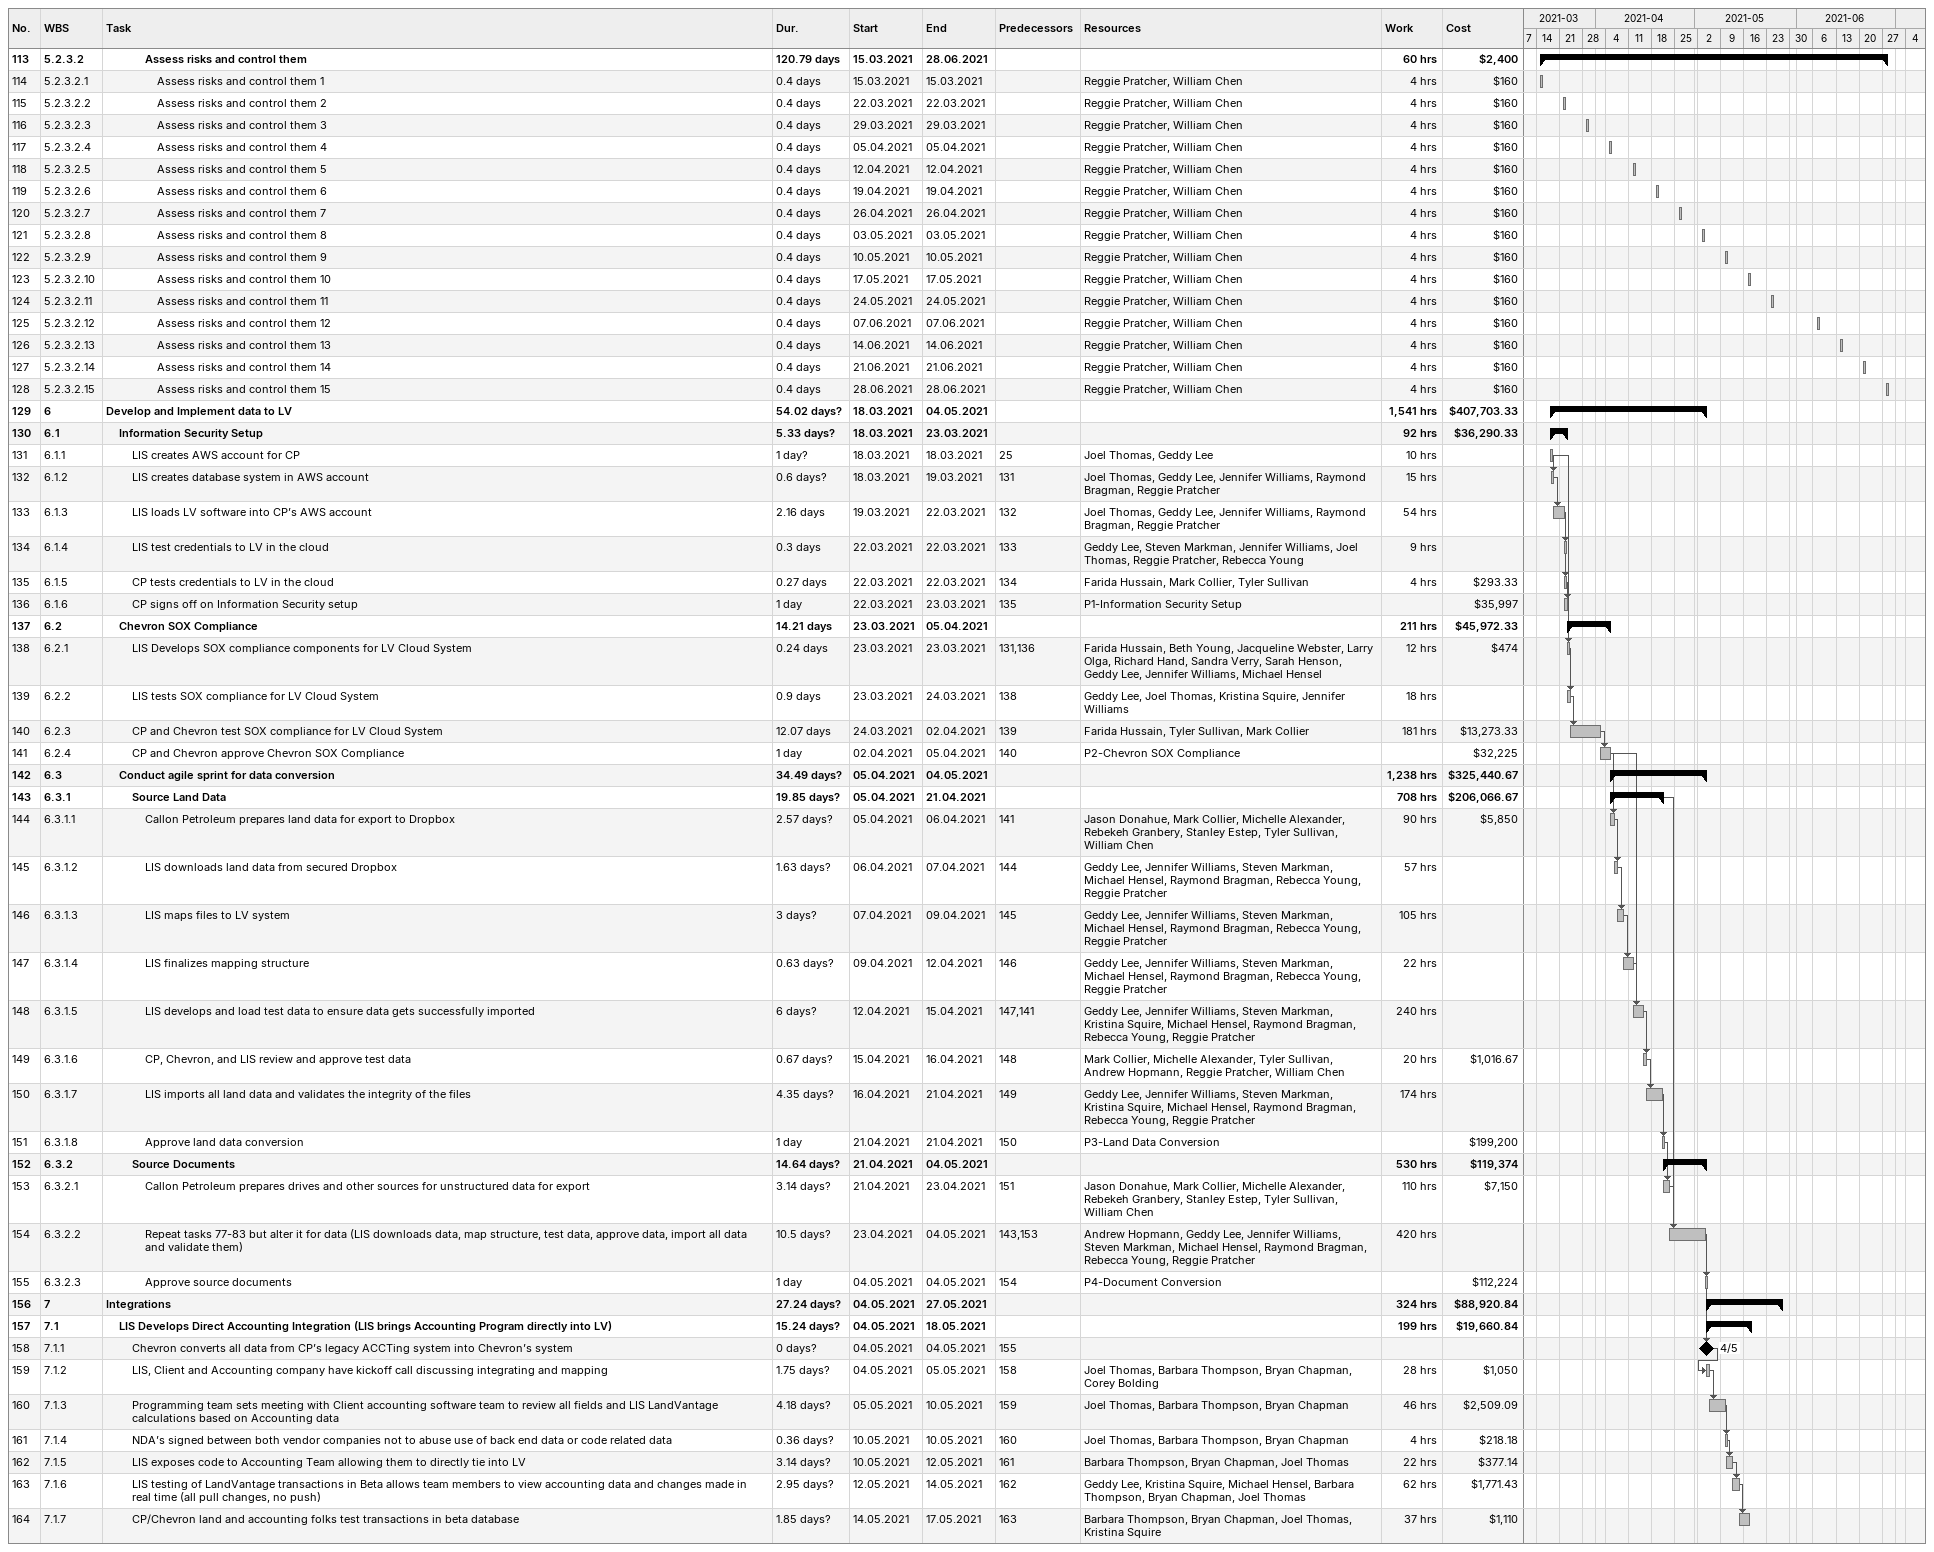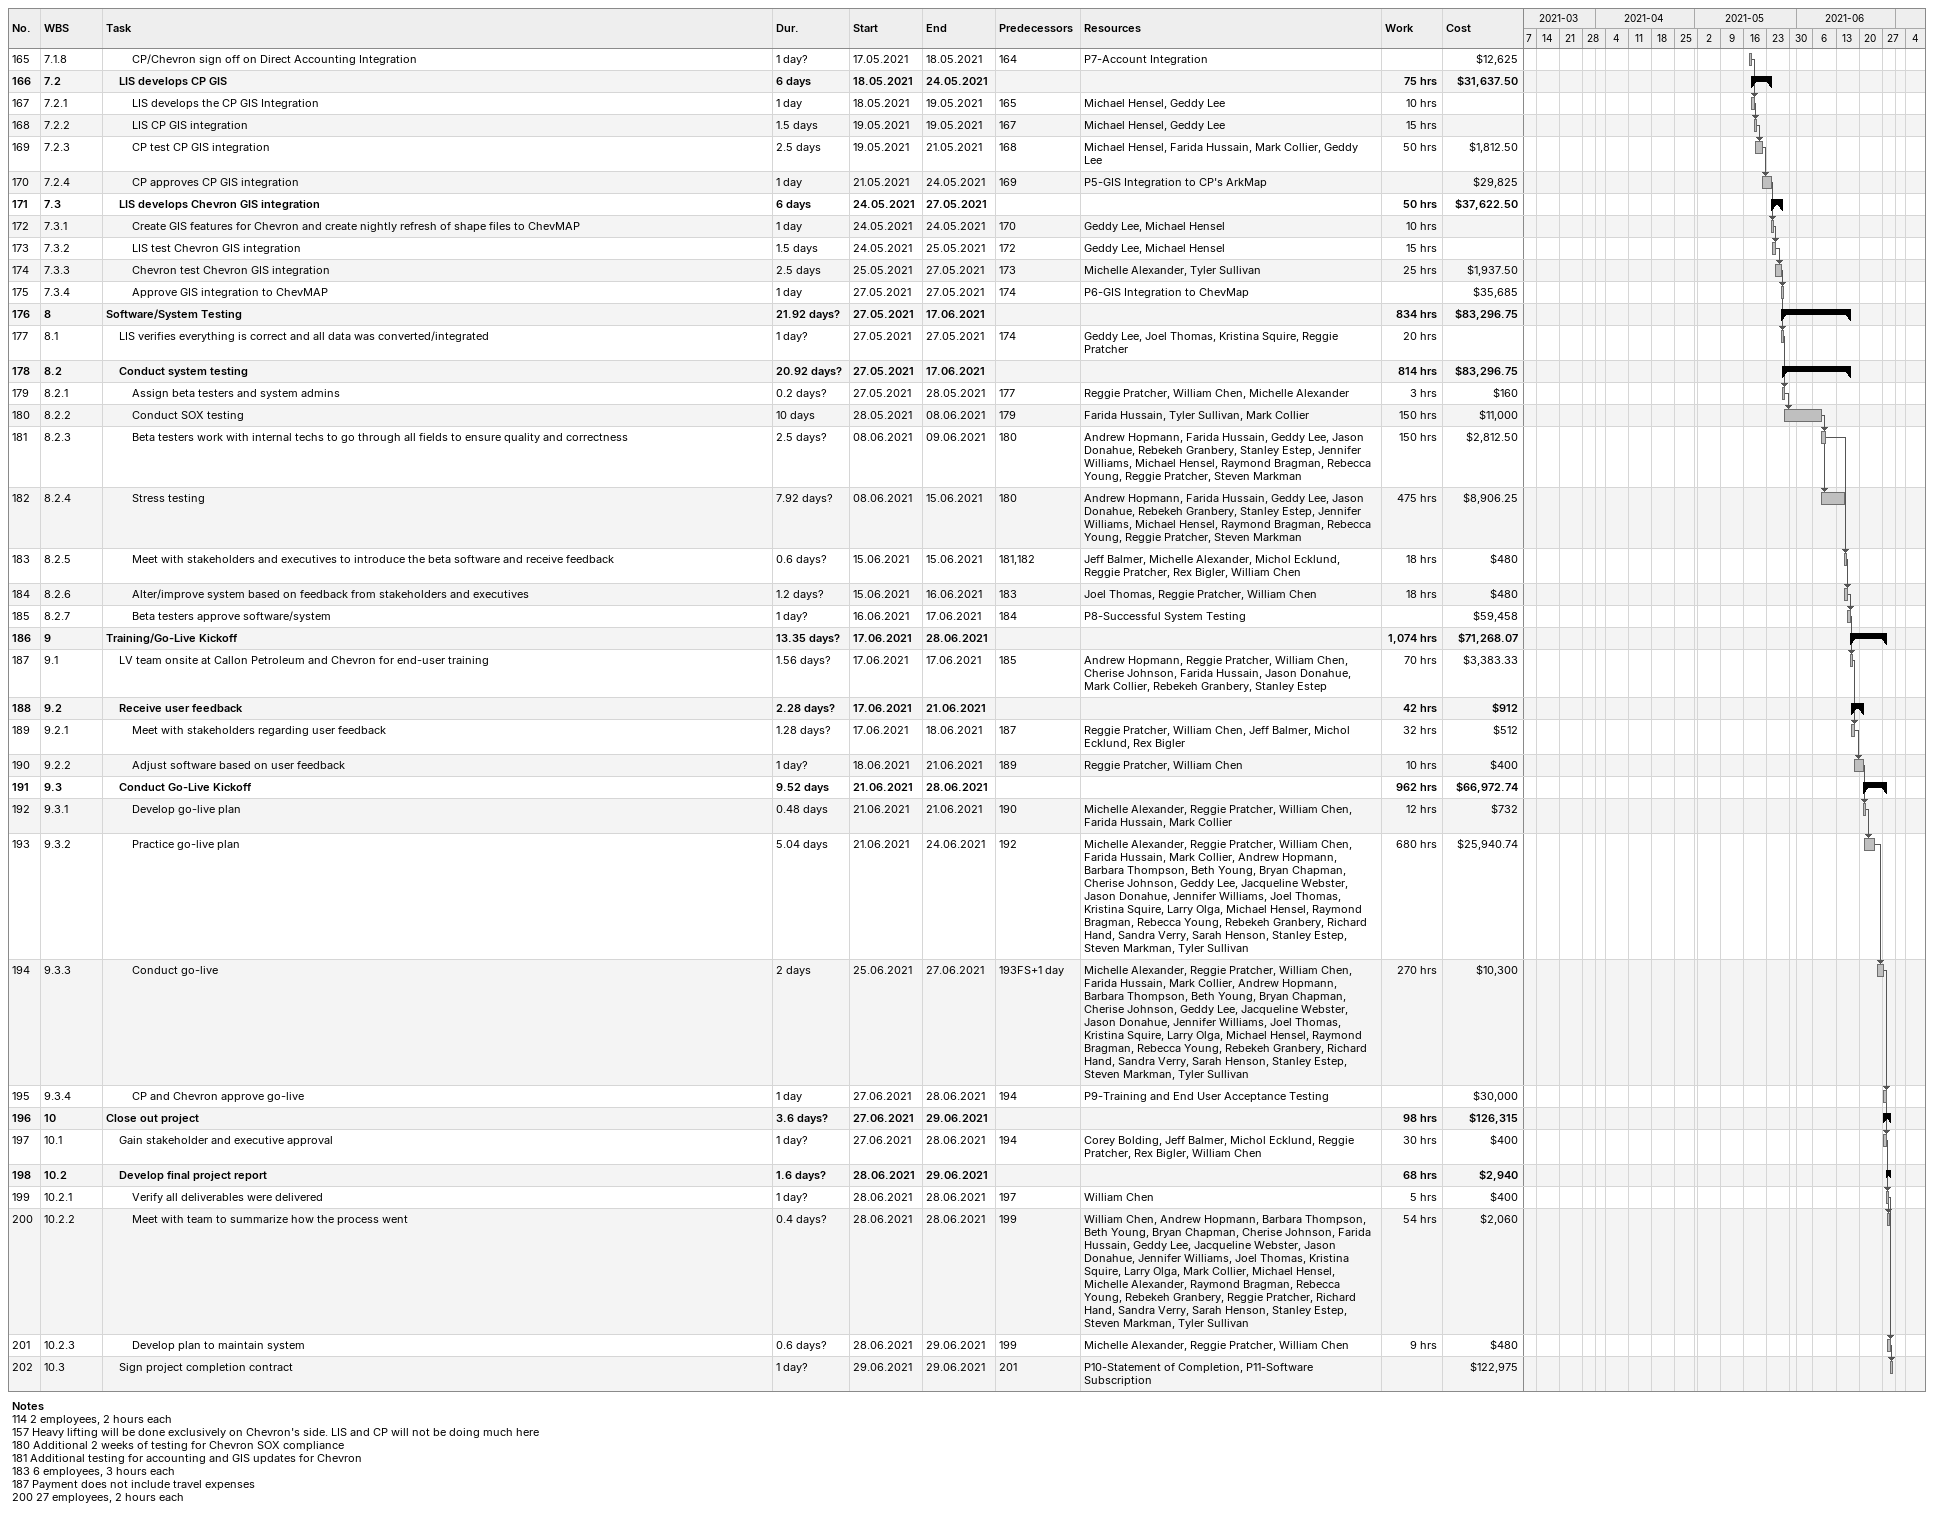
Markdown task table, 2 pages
| ID | WBS | Task | Duration | Start | Finish | Predecessors | Resources | Work (h) | Cost ($) |
|---|---|---|---|---|---|---|---|---|---|
| 113 | 5.2.3.2 | **Assess risks and control them** | 120.79d | 2021-03-15 | 2021-06-28 |  |  | 60 | 2400 |
| 114 | 5.2.3.2.1 | Assess risks and control them 1 | 0.4d | 2021-03-15 | 2021-03-15 |  | Reggie Pratcher, William Chen | 4 | 160 |
| 115 | 5.2.3.2.2 | Assess risks and control them 2 | 0.4d | 2021-03-22 | 2021-03-22 |  | Reggie Pratcher, William Chen | 4 | 160 |
| 116 | 5.2.3.2.3 | Assess risks and control them 3 | 0.4d | 2021-03-29 | 2021-03-29 |  | Reggie Pratcher, William Chen | 4 | 160 |
| 117 | 5.2.3.2.4 | Assess risks and control them 4 | 0.4d | 2021-04-05 | 2021-04-05 |  | Reggie Pratcher, William Chen | 4 | 160 |
| 118 | 5.2.3.2.5 | Assess risks and control them 5 | 0.4d | 2021-04-12 | 2021-04-12 |  | Reggie Pratcher, William Chen | 4 | 160 |
| 119 | 5.2.3.2.6 | Assess risks and control them 6 | 0.4d | 2021-04-19 | 2021-04-19 |  | Reggie Pratcher, William Chen | 4 | 160 |
| 120 | 5.2.3.2.7 | Assess risks and control them 7 | 0.4d | 2021-04-26 | 2021-04-26 |  | Reggie Pratcher, William Chen | 4 | 160 |
| 121 | 5.2.3.2.8 | Assess risks and control them 8 | 0.4d | 2021-05-03 | 2021-05-03 |  | Reggie Pratcher, William Chen | 4 | 160 |
| 122 | 5.2.3.2.9 | Assess risks and control them 9 | 0.4d | 2021-05-10 | 2021-05-10 |  | Reggie Pratcher, William Chen | 4 | 160 |
| 123 | 5.2.3.2.10 | Assess risks and control them 10 | 0.4d | 2021-05-17 | 2021-05-17 |  | Reggie Pratcher, William Chen | 4 | 160 |
| 124 | 5.2.3.2.11 | Assess risks and control them 11 | 0.4d | 2021-05-24 | 2021-05-24 |  | Reggie Pratcher, William Chen | 4 | 160 |
| 125 | 5.2.3.2.12 | Assess risks and control them 12 | 0.4d | 2021-06-07 | 2021-06-07 |  | Reggie Pratcher, William Chen | 4 | 160 |
| 126 | 5.2.3.2.13 | Assess risks and control them 13 | 0.4d | 2021-06-14 | 2021-06-14 |  | Reggie Pratcher, William Chen | 4 | 160 |
| 127 | 5.2.3.2.14 | Assess risks and control them 14 | 0.4d | 2021-06-21 | 2021-06-21 |  | Reggie Pratcher, William Chen | 4 | 160 |
| 128 | 5.2.3.2.15 | Assess risks and control them 15 | 0.4d | 2021-06-28 | 2021-06-28 |  | Reggie Pratcher, William Chen | 4 | 160 |
| 129 | 6 | **Develop and Implement data to LV** | 54.02d? | 2021-03-18 | 2021-05-04 |  |  | 1541 | 407703.33 |
| 130 | 6.1 | **Information Security Setup** | 5.33d? | 2021-03-18 | 2021-03-23 |  |  | 92 | 36290.33 |
| 131 | 6.1.1 | LIS creates AWS account for CP | 1d? | 2021-03-18 | 2021-03-18 | 25 | Joel Thomas, Geddy Lee | 10 |  |
| 132 | 6.1.2 | LIS creates database system in AWS account | 0.6d? | 2021-03-18 | 2021-03-19 | 131 | Joel Thomas, Geddy Lee, Jennifer Williams, Raymond Bragman, Reggie Pratcher | 15 |  |
| 133 | 6.1.3 | LIS loads LV software into CP’s AWS account | 2.16d | 2021-03-19 | 2021-03-22 | 132 | Joel Thomas, Geddy Lee, Jennifer Williams, Raymond Bragman, Reggie Pratcher | 54 |  |
| 134 | 6.1.4 | LIS test credentials to LV in the cloud | 0.3d | 2021-03-22 | 2021-03-22 | 133 | Geddy Lee, Steven Markman, Jennifer Williams, Joel Thomas, Reggie Pratcher, Rebecca Young | 9 |  |
| 135 | 6.1.5 | CP tests credentials to LV in the cloud | 0.27d | 2021-03-22 | 2021-03-22 | 134 | Farida Hussain, Mark Collier, Tyler Sullivan | 4 | 293.33 |
| 136 | 6.1.6 | CP signs off on Information Security setup | 1d | 2021-03-22 | 2021-03-23 | 135 | P1-Information Security Setup |  | 35997 |
| 137 | 6.2 | **Chevron SOX Compliance** | 14.21d | 2021-03-23 | 2021-04-05 |  |  | 211 | 45972.33 |
| 138 | 6.2.1 | LIS Develops SOX compliance components for LV Cloud System | 0.24d | 2021-03-23 | 2021-03-23 | 131, 136 | Farida Hussain, Beth Young, Jacqueline Webster, Larry Olga, Richard Hand, Sandra Verry, Sarah Henson, Geddy Lee, Jennifer Williams, Michael Hensel | 12 | 474 |
| 139 | 6.2.2 | LIS tests SOX compliance for LV Cloud System | 0.9d | 2021-03-23 | 2021-03-24 | 138 | Geddy Lee, Joel Thomas, Kristina Squire, Jennifer Williams | 18 |  |
| 140 | 6.2.3 | CP and Chevron test SOX compliance for LV Cloud System | 12.07d | 2021-03-24 | 2021-04-02 | 139 | Farida Hussain, Tyler Sullivan, Mark Collier | 181 | 13273.33 |
| 141 | 6.2.4 | CP and Chevron approve Chevron SOX Compliance | 1d | 2021-04-02 | 2021-04-05 | 140 | P2-Chevron SOX Compliance |  | 32225 |
| 142 | 6.3 | **Conduct agile sprint for data conversion** | 34.49d? | 2021-04-05 | 2021-05-04 |  |  | 1238 | 325440.67 |
| 143 | 6.3.1 | **Source Land Data** | 19.85d? | 2021-04-05 | 2021-04-21 |  |  | 708 | 206066.67 |
| 144 | 6.3.1.1 | Callon Petroleum prepares land data for export to Dropbox | 2.57d? | 2021-04-05 | 2021-04-06 | 141 | Jason Donahue, Mark Collier, Michelle Alexander, Rebekeh Granbery, Stanley Estep, Tyler Sullivan, William Chen | 90 | 5850 |
| 145 | 6.3.1.2 | LIS downloads land data from secured Dropbox | 1.63d? | 2021-04-06 | 2021-04-07 | 144 | Geddy Lee, Jennifer Williams, Steven Markman, Michael Hensel, Raymond Bragman, Rebecca Young, Reggie Pratcher | 57 |  |
| 146 | 6.3.1.3 | LIS maps files to LV system | 3d? | 2021-04-07 | 2021-04-09 | 145 | Geddy Lee, Jennifer Williams, Steven Markman, Michael Hensel, Raymond Bragman, Rebecca Young, Reggie Pratcher | 105 |  |
| 147 | 6.3.1.4 | LIS finalizes mapping structure | 0.63d? | 2021-04-09 | 2021-04-12 | 146 | Geddy Lee, Jennifer Williams, Steven Markman, Michael Hensel, Raymond Bragman, Rebecca Young, Reggie Pratcher | 22 |  |
| 148 | 6.3.1.5 | LIS develops and load test data to ensure data gets successfully imported | 6d? | 2021-04-12 | 2021-04-15 | 147, 141 | Geddy Lee, Jennifer Williams, Steven Markman, Kristina Squire, Michael Hensel, Raymond Bragman, Rebecca Young, Reggie Pratcher | 240 |  |
| 149 | 6.3.1.6 | CP, Chevron, and LIS review and approve test data | 0.67d? | 2021-04-15 | 2021-04-16 | 148 | Mark Collier, Michelle Alexander, Tyler Sullivan, Andrew Hopmann, Reggie Pratcher, William Chen | 20 | 1016.67 |
| 150 | 6.3.1.7 | LIS imports all land data and validates the integrity of the files | 4.35d? | 2021-04-16 | 2021-04-21 | 149 | Geddy Lee, Jennifer Williams, Steven Markman, Kristina Squire, Michael Hensel, Raymond Bragman, Rebecca Young, Reggie Pratcher | 174 |  |
| 151 | 6.3.1.8 | Approve land data conversion | 1d | 2021-04-21 | 2021-04-21 | 150 | P3-Land Data Conversion |  | 199200 |
| 152 | 6.3.2 | **Source Documents** | 14.64d? | 2021-04-21 | 2021-05-04 |  |  | 530 | 119374 |
| 153 | 6.3.2.1 | Callon Petroleum prepares drives and other sources for unstructured data for export | 3.14d? | 2021-04-21 | 2021-04-23 | 151 | Jason Donahue, Mark Collier, Michelle Alexander, Rebekeh Granbery, Stanley Estep, Tyler Sullivan, William Chen | 110 | 7150 |
| 154 | 6.3.2.2 | Repeat tasks 77-83 but alter it for data (LIS downloads data, map structure, test data, approve data, import all data and validate them) | 10.5d? | 2021-04-23 | 2021-05-04 | 143, 153 | Andrew Hopmann, Geddy Lee, Jennifer Williams, Steven Markman, Michael Hensel, Raymond Bragman, Rebecca Young, Reggie Pratcher | 420 |  |
| 155 | 6.3.2.3 | Approve source documents | 1d | 2021-05-04 | 2021-05-04 | 154 | P4-Document Conversion |  | 112224 |
| 156 | 7 | **Integrations** | 27.24d? | 2021-05-04 | 2021-05-27 |  |  | 324 | 88920.84 |
| 157 | 7.1 | **LIS Develops Direct Accounting Integration (LIS brings Accounting Program directly into LV)** | 15.24d? | 2021-05-04 | 2021-05-18 |  |  | 199 | 19660.84 |
| 158 | 7.1.1 | Chevron converts all data from CP’s legacy ACCTing system into Chevron’s system | 0d? | 2021-05-04 | 2021-05-04 | 155 |  |  |  |
| 159 | 7.1.2 | LIS, Client and Accounting company have kickoff call discussing integrating and mapping | 1.75d? | 2021-05-04 | 2021-05-05 | 158 | Joel Thomas, Barbara Thompson, Bryan Chapman, Corey Bolding | 28 | 1050 |
| 160 | 7.1.3 | Programming team sets meeting with Client accounting software team to review all fields and LIS LandVantage calculations based on Accounting data | 4.18d? | 2021-05-05 | 2021-05-10 | 159 | Joel Thomas, Barbara Thompson, Bryan Chapman | 46 | 2509.09 |
| 161 | 7.1.4 | NDA’s signed between both vendor companies not to abuse use of back end data or code related data | 0.36d? | 2021-05-10 | 2021-05-10 | 160 | Joel Thomas, Barbara Thompson, Bryan Chapman | 4 | 218.18 |
| 162 | 7.1.5 | LIS exposes code to Accounting Team allowing them to directly tie into LV | 3.14d? | 2021-05-10 | 2021-05-12 | 161 | Barbara Thompson, Bryan Chapman, Joel Thomas | 22 | 377.14 |
| 163 | 7.1.6 | LIS testing of LandVantage transactions in Beta allows team members to view accounting data and changes made in real time (all pull changes, no push) | 2.95d? | 2021-05-12 | 2021-05-14 | 162 | Geddy Lee, Kristina Squire, Michael Hensel, Barbara Thompson, Bryan Chapman, Joel Thomas | 62 | 1771.43 |
| 164 | 7.1.7 | CP/Chevron land and accounting folks test transactions in beta database | 1.85d? | 2021-05-14 | 2021-05-17 | 163 | Barbara Thompson, Bryan Chapman, Joel Thomas, Kristina Squire | 37 | 1110 |
| 165 | 7.1.8 | CP/Chevron sign off on Direct Accounting Integration | 1d? | 2021-05-17 | 2021-05-18 | 164 | P7-Account Integration |  | 12625 |
| 166 | 7.2 | **LIS develops CP GIS** | 6d | 2021-05-18 | 2021-05-24 |  |  | 75 | 31637.50 |
| 167 | 7.2.1 | LIS develops the CP GIS Integration | 1d | 2021-05-18 | 2021-05-19 | 165 | Michael Hensel, Geddy Lee | 10 |  |
| 168 | 7.2.2 | LIS CP GIS integration | 1.5d | 2021-05-19 | 2021-05-19 | 167 | Michael Hensel, Geddy Lee | 15 |  |
| 169 | 7.2.3 | CP test CP GIS integration | 2.5d | 2021-05-19 | 2021-05-21 | 168 | Michael Hensel, Farida Hussain, Mark Collier, Geddy Lee | 50 | 1812.50 |
| 170 | 7.2.4 | CP approves CP GIS integration | 1d | 2021-05-21 | 2021-05-24 | 169 | P5-GIS Integration to CP's ArkMap |  | 29825 |
| 171 | 7.3 | **LIS develops Chevron GIS integration** | 6d | 2021-05-24 | 2021-05-27 |  |  | 50 | 37622.50 |
| 172 | 7.3.1 | Create GIS features for Chevron and create nightly refresh of shape files to ChevMAP | 1d | 2021-05-24 | 2021-05-24 | 170 | Geddy Lee, Michael Hensel | 10 |  |
| 173 | 7.3.2 | LIS test Chevron GIS integration | 1.5d | 2021-05-24 | 2021-05-25 | 172 | Geddy Lee, Michael Hensel | 15 |  |
| 174 | 7.3.3 | Chevron test Chevron GIS integration | 2.5d | 2021-05-25 | 2021-05-27 | 173 | Michelle Alexander, Tyler Sullivan | 25 | 1937.50 |
| 175 | 7.3.4 | Approve GIS integration to ChevMAP | 1d | 2021-05-27 | 2021-05-27 | 174 | P6-GIS Integration to ChevMap |  | 35685 |
| 176 | 8 | **Software/System Testing** | 21.92d? | 2021-05-27 | 2021-06-17 |  |  | 834 | 83296.75 |
| 177 | 8.1 | LIS verifies everything is correct and all data was converted/integrated | 1d? | 2021-05-27 | 2021-05-27 | 174 | Geddy Lee, Joel Thomas, Kristina Squire, Reggie Pratcher | 20 |  |
| 178 | 8.2 | **Conduct system testing** | 20.92d? | 2021-05-27 | 2021-06-17 |  |  | 814 | 83296.75 |
| 179 | 8.2.1 | Assign beta testers and system admins | 0.2d? | 2021-05-27 | 2021-05-28 | 177 | Reggie Pratcher, William Chen, Michelle Alexander | 3 | 160 |
| 180 | 8.2.2 | Conduct SOX testing | 10d | 2021-05-28 | 2021-06-08 | 179 | Farida Hussain, Tyler Sullivan, Mark Collier | 150 | 11000 |
| 181 | 8.2.3 | Beta testers work with internal techs to go through all fields to ensure quality and correctness | 2.5d? | 2021-06-08 | 2021-06-09 | 180 | Andrew Hopmann, Farida Hussain, Geddy Lee, Jason Donahue, Rebekeh Granbery, Stanley Estep, Jennifer Williams, Michael Hensel, Raymond Bragman, Rebecca Young, Reggie Pratcher, Steven Markman | 150 | 2812.50 |
| 182 | 8.2.4 | Stress testing | 7.92d? | 2021-06-08 | 2021-06-15 | 180 | Andrew Hopmann, Farida Hussain, Geddy Lee, Jason Donahue, Rebekeh Granbery, Stanley Estep, Jennifer Williams, Michael Hensel, Raymond Bragman, Rebecca Young, Reggie Pratcher, Steven Markman | 475 | 8906.25 |
| 183 | 8.2.5 | Meet with stakeholders and executives to introduce the beta software and receive feedback | 0.6d? | 2021-06-15 | 2021-06-15 | 181, 182 | Jeff Balmer, Michelle Alexander, Michol Ecklund, Reggie Pratcher, Rex Bigler, William Chen | 18 | 480 |
| 184 | 8.2.6 | Alter/improve system based on feedback from stakeholders and executives | 1.2d? | 2021-06-15 | 2021-06-16 | 183 | Joel Thomas, Reggie Pratcher, William Chen | 18 | 480 |
| 185 | 8.2.7 | Beta testers approve software/system | 1d? | 2021-06-16 | 2021-06-17 | 184 | P8-Successful System Testing |  | 59458 |
| 186 | 9 | **Training/Go-Live Kickoff** | 13.35d? | 2021-06-17 | 2021-06-28 |  |  | 1074 | 71268.07 |
| 187 | 9.1 | LV team onsite at Callon Petroleum and Chevron for end-user training | 1.56d? | 2021-06-17 | 2021-06-17 | 185 | Andrew Hopmann, Reggie Pratcher, William Chen, Cherise Johnson, Farida Hussain, Jason Donahue, Mark Collier, Rebekeh Granbery, Stanley Estep | 70 | 3383.33 |
| 188 | 9.2 | **Receive user feedback** | 2.28d? | 2021-06-17 | 2021-06-21 |  |  | 42 | 912 |
| 189 | 9.2.1 | Meet with stakeholders regarding user feedback | 1.28d? | 2021-06-17 | 2021-06-18 | 187 | Reggie Pratcher, William Chen, Jeff Balmer, Michol Ecklund, Rex Bigler | 32 | 512 |
| 190 | 9.2.2 | Adjust software based on user feedback | 1d? | 2021-06-18 | 2021-06-21 | 189 | Reggie Pratcher, William Chen | 10 | 400 |
| 191 | 9.3 | **Conduct Go-Live Kickoff** | 9.52d | 2021-06-21 | 2021-06-28 |  |  | 962 | 66972.74 |
| 192 | 9.3.1 | Develop go-live plan | 0.48d | 2021-06-21 | 2021-06-21 | 190 | Michelle Alexander, Reggie Pratcher, William Chen, Farida Hussain, Mark Collier | 12 | 732 |
| 193 | 9.3.2 | Practice go-live plan | 5.04d | 2021-06-21 | 2021-06-24 | 192 | Michelle Alexander, Reggie Pratcher, William Chen, Farida Hussain, Mark Collier, Andrew Hopmann, Barbara Thompson, Beth Young, Bryan Chapman, Cherise Johnson, Geddy Lee, Jacqueline Webster, Jason Donahue, Jennifer Williams, Joel Thomas, Kristina Squire, Larry Olga, Michael Hensel, Raymond Bragman, Rebecca Young, Rebekeh Granbery, Richard Hand, Sandra Verry, Sarah Henson, Stanley Estep, Steven Markman, Tyler Sullivan | 680 | 25940.74 |
| 194 | 9.3.3 | Conduct go-live | 2d | 2021-06-25 | 2021-06-27 | 193FS+1d | Michelle Alexander, Reggie Pratcher, William Chen, Farida Hussain, Mark Collier, Andrew Hopmann, Barbara Thompson, Beth Young, Bryan Chapman, Cherise Johnson, Geddy Lee, Jacqueline Webster, Jason Donahue, Jennifer Williams, Joel Thomas, Kristina Squire, Larry Olga, Michael Hensel, Raymond Bragman, Rebecca Young, Rebekeh Granbery, Richard Hand, Sandra Verry, Sarah Henson, Stanley Estep, Steven Markman, Tyler Sullivan | 270 | 10300 |
| 195 | 9.3.4 | CP and Chevron approve go-live | 1d | 2021-06-27 | 2021-06-28 | 194 | P9-Training and End User Acceptance Testing |  | 30000 |
| 196 | 10 | **Close out project** | 3.6d? | 2021-06-27 | 2021-06-29 |  |  | 98 | 126315 |
| 197 | 10.1 | Gain stakeholder and executive approval | 1d? | 2021-06-27 | 2021-06-28 | 194 | Corey Bolding, Jeff Balmer, Michol Ecklund, Reggie Pratcher, Rex Bigler, William Chen | 30 | 400 |
| 198 | 10.2 | **Develop final project report** | 1.6d? | 2021-06-28 | 2021-06-29 |  |  | 68 | 2940 |
| 199 | 10.2.1 | Verify all deliverables were delivered | 1d? | 2021-06-28 | 2021-06-28 | 197 | William Chen | 5 | 400 |
| 200 | 10.2.2 | Meet with team to summarize how the process went | 0.4d? | 2021-06-28 | 2021-06-28 | 199 | William Chen, Andrew Hopmann, Barbara Thompson, Beth Young, Bryan Chapman, Cherise Johnson, Farida Hussain, Geddy Lee, Jacqueline Webster, Jason Donahue, Jennifer Williams, Joel Thomas, Kristina Squire, Larry Olga, Mark Collier, Michael Hensel, Michelle Alexander, Raymond Bragman, Rebecca Young, Rebekeh Granbery, Reggie Pratcher, Richard Hand, Sandra Verry, Sarah Henson, Stanley Estep, Steven Markman, Tyler Sullivan | 54 | 2060 |
| 201 | 10.2.3 | Develop plan to maintain system | 0.6d? | 2021-06-28 | 2021-06-29 | 199 | Michelle Alexander, Reggie Pratcher, William Chen | 9 | 480 |
| 202 | 10.3 | Sign project completion contract | 1d? | 2021-06-29 | 2021-06-29 | 201 | P10-Statement of Completion, P11-Software Subscription |  | 122975 |

Notes
- 114: 2 employees, 2 hours each
- 157: Heavy lifting will be done exclusively on Chevron's side. LIS and CP will not be doing much here
- 180: Additional 2 weeks of testing for Chevron SOX compliance
- 181: Additional testing for accounting and GIS updates for Chevron
- 183: 6 employees, 3 hours each
- 187: Payment does not include travel expenses
- 200: 27 employees, 2 hours each
